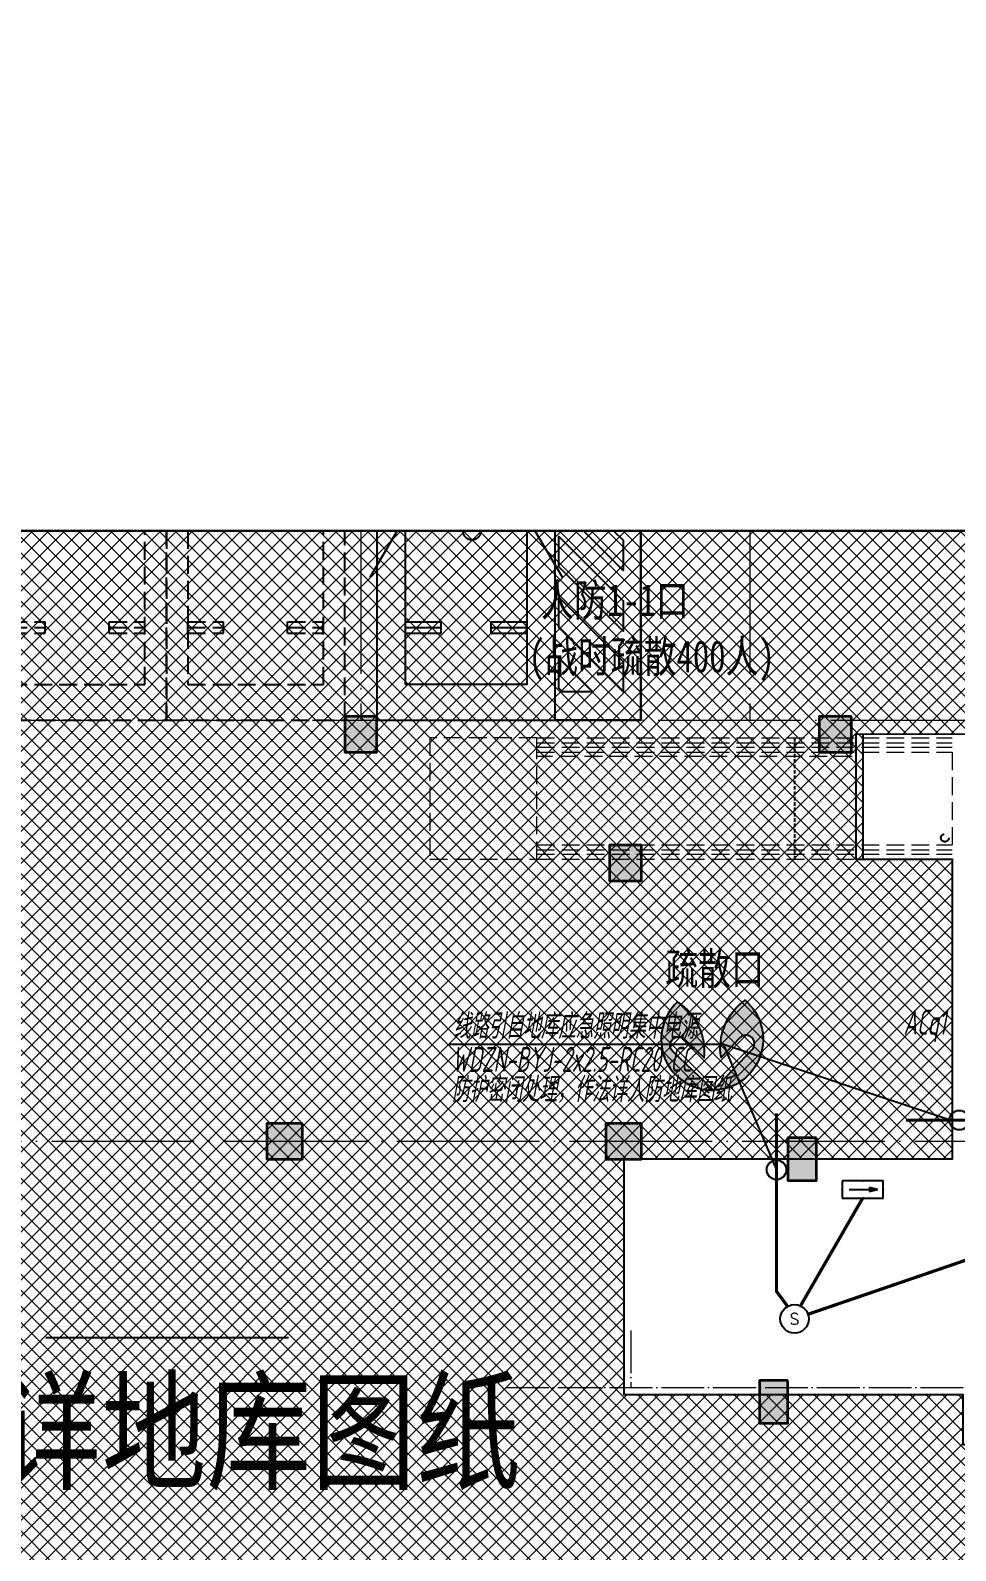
# Model space of a CAD drawing. Extents: x 3002737 to 4077523, y -995787 to -7267.
# Drawn here: x 3454738 to 3467704, y -735006 to -713711 of the extents above; entities that cross this region are included whole.
import ezdxf
from ezdxf.enums import TextEntityAlignment as Align
from ezdxf.xclip import XClip

# ---------------------------------------------------------------- set-up
doc = ezdxf.new("R2010")
doc.units = 0
doc.header["$LTSCALE"] = 1000
doc.header["$MEASUREMENT"] = 0
doc.header["$XCLIPFRAME"] = 2
for name, pattern in [('#P_--_20B1_001_t3$0$DASH', [0.35, 0.25, -0.1]), ('DASH', [0.35, 0.25, -0.1]), ('DOTE', [2.4200000000000004, 2, -0.2, 0.02, -0.2]), ('HIDDEN', [0.375, 0.25, -0.125])]:
    doc.linetypes.add(name, pattern=pattern)
doc.layers.get('0').update_dxf_attribs({"linetype": 'CONTINUOUS'})
for name, color, linetype in [('!!电气', 1, 'CONTINUOUS'), ('0-R-口部编号', 211, 'CONTINUOUS'), ('0-R疏散口', 20, 'CONTINUOUS'), ('DIM-照明', 7, 'CONTINUOUS'), ('EQUIP-照明', 3, 'CONTINUOUS'), ('HS-A-停车位（标准）', 9, 'CONTINUOUS'), ('HS-A-停车场-无障碍', 85, 'CONTINUOUS'), ('text', 7, 'CONTINUOUS'), ('VPIPE-雨水', 4, 'DASH'), ('WIRE-应急', 1, 'DASH'), ('审核', 1, 'CONTINUOUS'), ('疏散口', 20, 'CONTINUOUS')]:
    doc.layers.add(name, color=color, linetype=linetype)
for name, color, linetype, lineweight in [('DOTE', 19, 'DOTE', 9), ('STAIR', 252, 'CONTINUOUS', 20), ('填充', 251, 'CONTINUOUS', 5), ('砼柱', 2, 'CONTINUOUS', 35)]:
    doc.layers.add(name, color=color, linetype=linetype, lineweight=lineweight)
doc.styles.add('-宋体', font='', dxfattribs={"width": 0.8})
doc.styles.add('_TEL_DIM', font='SIMPLEX', dxfattribs={"width": 0.8, "height": 3.5, "bigfont": 'HZTXT'})
doc.styles.add('HZTXT', font='gbeitc.shx', dxfattribs={"width": 0.8, "height": 400, "bigfont": 'hztxt.shx'})
doc.styles.add('黑体', font='simhei.ttf')
doc.styles.get('-宋体').set_extended_font_data('SimSun')

# ---------------------------------------------------------------- blocks, each defined once
blk = doc.blocks.new('$equip$00002540')
blk.add_hatch(color=256).paths.add_polyline_path([(0.2400000000016007, 0.3720000000030268), (0.2400000000016007, 0.2280000000064319), (0.5280000000020664, 0.3000000000029104)])
for p, q in [((-0.7199999999975262, 0.6000000000058208), (-0.7199999999975262, 0)), ((0.7199999999975262, 0.6000000000058208), (-0.7199999999975262, 0.6000000000058208)), ((0.7199999999975262, 0), (0.7199999999975262, 0.6000000000058208)), ((-0.7199999999975262, 0), (0.7199999999975262, 0)), ((0.2400000000016007, 0.3720000000030268), (0.2400000000016007, 0.2280000000064319)), ((0.5280000000020664, 0.3000000000029104), (0.2400000000016007, 0.3720000000030268)), ((0.2400000000016007, 0.2280000000064319), (0.5280000000020664, 0.3000000000029104))]:
    blk.add_line(p, q)
at = {"color": 7}
blk.add_line((-0.4800000000032014, 0.3000000000029104), (0.4800000000032014, 0.3000000000029104), dxfattribs=at)
at = {"const_width": 0.04}
blk.add_lwpolyline([(-0.7199999999975262, 0.6000000000058208), (-0.7199999999975262, 0), (0.7199999999975262, 0), (0.7199999999975262, 0.6000000000058208), (-0.7199999999975262, 0.6000000000058208), (-0.7199999999975262, 0)], dxfattribs=at)
for p in [(0, 0.6000000000058208), (-0.7199999999975262, 0.3000000000029104), (0, 0), (0.7199999999975262, 0.3000000000029104)]:
    blk.add_point(p)
at = {"color": 7, "style": '_TEL_DIM', "flags": 1}
blk.add_attdef('A', text='', height=2e-05, dxfattribs=at).set_placement((0, 0), align=Align.MIDDLE_CENTER)
blk = doc.blocks.new('$equip$00001838')
blk.add_circle((0, 0), 0.5)
at = {"style": '_TEL_DIM'}
blk.add_attdef('$TEXT$', text='', height=0.4, dxfattribs=at).set_placement((0, 0), align=Align.MIDDLE_CENTER)
at = {"style": '_TEL_DIM', "flags": 1}
blk.add_attdef('A', text='', height=2e-05, dxfattribs=at).set_placement((0, 0), align=Align.MIDDLE_CENTER)
blk = doc.blocks.new('A$C1DD019F9')
at = {"layer": '疏散口'}
h = blk.add_hatch(color=256, dxfattribs=at)
edge = h.paths.add_edge_path()
edge.add_line((1657.837590239942, 3315.723901660649), (367.3306208625436, 2025.216944172512))
edge.add_arc((562.7390984487897, 1829.808464785995), 276.3493204781321, 134.999999736071, 315.0000450135555)
edge.add_line((758.1477304548025, 1634.400139819365), (1381.488251060247, 2257.740654682275))
edge.add_arc((-487.2515846193137, 1989.868379143272), 1887.841129295078, -24.12321173134552, 8.157426411511608, ccw=False)
edge.add_arc((-487.2518275084583, 1989.868449001487), 1887.841379523462, 303.5961554791981, 335.8767893464231, ccw=False)
edge.add_arc((1657.83757689014, 1657.627985069564), 1658.095916591085, 89.99999953869542, 228.4172749558772, ccw=False)
h = blk.add_hatch(color=256, dxfattribs=at)
edge = h.paths.add_edge_path()
edge.add_line((1657.837590239942, 3315.723901660649), (2948.344559617341, 2025.216944172512))
edge.add_arc((2752.936082031095, 1829.808464785995), 276.3493204781321, -135.00004501355562, 45.000000263928996, ccw=False)
edge.add_line((2557.527450025082, 1634.400139819365), (1934.186929419636, 2257.740654682275))
edge.add_arc((3802.926765099197, 1989.868379143272), 1887.841129295078, 171.8425735884883, 204.1232117313454)
edge.add_arc((3802.927007988342, 1989.868449001489), 1887.841379523464, 204.123210653577, 236.403844520802)
edge.add_arc((1657.837603589745, 1657.627985069564), 1658.095916591085, 311.5827250441228, 450.0000004613047)
for points in [[(1657.837590239942, 3315.723901660649), (367.3306208625437, 2025.216944172512, 1.000000395120669), (758.1477304548025, 1634.400139819365), (1381.488251060247, 2257.740654682275, -0.1417897514410627), (1235.721885070204, 1218.307265423704, -0.141789732410033), (557.3581269979476, 417.3751685111782, -0.6899650482418342), (1657.837590239942, 3315.723901660649)], [(1657.837590239942, 3315.723901660649), (2948.344559617341, 2025.216944172512, -1.000000395120669), (2557.527450025082, 1634.400139819365), (1934.186929419636, 2257.740654682275, 0.1417897514410627), (2079.953295409679, 1218.307265423704, 0.141789732410033), (2758.317053481937, 417.3751685111782, 0.6899650482418342), (1657.837590239942, 3315.723901660649)]]:
    blk.add_lwpolyline(points, format="xyb", close=True, dxfattribs=at)
blk = doc.blocks.new('A$C25A378E3')
at = {"layer": 'HS-A-停车位（标准）', "linetype": 'DASH'}
for p, q in [((299.9288666398497, 4280.200665866025), (299.9276344913524, 4120.200664976728)), ((299.9288666398497, 4280.200665866025), (799.9285807174165, 4280.00894703425)), ((799.9285807174165, 4280.00894703425), (799.9273485837039, 4120.008946264163)), ((1699.929113851395, 4280.193678615266), (1699.927881702897, 4120.19367778569)), ((1699.929113851395, 4280.193678615266), (2199.928827928961, 4280.001959843212)), ((2199.928827928961, 4280.001959843212), (2199.927595795365, 4120.001958953799)), ((299.9276344913524, 4120.200664976728), (799.9273485837039, 4120.008946264163)), ((299.9282505712472, 4200.200665451237), (799.9279646449722, 4200.00894667895)), ((1699.927881702897, 4120.19367778569), (2199.927595795365, 4120.001958953799)), ((1699.928497782676, 4200.193678200361), (2199.928211856517, 4200.001959428308)), ((300.0205537431175, 1700.046125917463), (-199.9740653929766, 2550.049336581258)), ((2200.020893819514, 1700.035927985562), (2700.026429273654, 2550.032717227354))]:
    blk.add_line(p, q, dxfattribs=at)
for points in [[(1.164153218269348e-10, 5499.999999999884), (2499.999999842257, 5499.971898506512), (2499.938176556607, -0.02810114610474557), (-0.06182328553404659, 3.472669050097466e-07)], [(299.9943796824664, 4999.996627852321), (2199.994379562442, 4999.975270717288), (2199.938176575466, -0.02472896687686443), (299.9381766954903, -0.003371831844560802)]]:
    blk.add_lwpolyline(points, close=True, dxfattribs=at)
blk = doc.blocks.new('无障碍车位')
at = {"layer": 'HS-A-停车场-无障碍'}
for p, q in [((-1999.966370833223, 3549.95805993129), (-2499.949424952152, 2699.948046519305)), ((-299.9660310738254, 3549.994108829531), (200.0510692202952, 2700.004122582497)), ((-1999.966370833223, 2549.953937348793), (-2499.949424952152, 1699.943923936924)), ((-299.9660310738254, 2549.989986246917), (200.0510692202952, 1699.999999999884)), ((-1999.921941989567, 1079.803519832552), (-1499.922230551136, 1080.002041477826)), ((-1999.918532912969, 919.8035190157825), (-1999.921941989567, 1079.803519832552)), ((-1499.918821489671, 920.0020406610565), (-1499.922230551136, 1080.002041477826)), ((-799.9216950030532, 1079.82955514791), (-299.9219835650874, 1080.028076793067)), ((-799.9182859263383, 919.8295543311397), (-799.9216950030532, 1079.82955514791)), ((-299.9185745030409, 920.0280759762973), (-299.9219835650874, 1080.028076793067)), ((-1999.920237447601, 999.8035194261465), (-1499.920526024303, 1000.002041067695)), ((-1999.918532912969, 919.8035190157825), (-1499.918821489671, 920.0020406610565)), ((-799.9199904612033, 999.8295547415037), (-299.920279037673, 1000.028076382936)), ((-799.9182859263383, 919.8295543311397), (-299.9185745030409, 920.0280759762973))]:
    blk.add_line(p, q, dxfattribs=at)
for points in [[(1300.000000000582, -299.9998376182048), (1300.000000000582, 5200.000162381679), (-2399.999999939115, 5199.993991851457), (-2399.999999938766, -300.0060081484262)], [(-299.999999939464, 5199.993991850992), (-299.9999999396969, 199.9939918509917), (-1999.99999993958, 199.9939918511081), (-1999.999999939697, 5199.993991850992)], [(100.0000000608852, 5199.999999999069), (1300.000000000233, 5200.000162381679), (1300.000000000349, -299.9998376180883), (100.0000000607688, -300.0000000008149)]]:
    blk.add_lwpolyline(points, close=True, dxfattribs=at)
for points in [[(150.0000000002328, 4394.112549694837), (150.0000000002328, 4799.999999999534), (168.3766184075503, 4799.999999999534), (1050.000000000233, 3918.376618406968), (1050.000000000233, 3494.112549694953), (150.0000000002328, 4394.112549694837)], [(592.640687119565, 4799.999999999534), (1016.90475583158, 4799.999999999418), (1050.000000000466, 4766.904755830765), (1050.000000000233, 4342.640687118634), (592.640687119565, 4799.999999999534)], [(150.0000000001164, 3545.584412270924), (150.0000000002328, 3969.848480983172), (1050.000000000233, 3069.848480982939), (1050.000000000233, 2645.584412271157), (150.0000000001164, 3545.584412270924)], [(150.0000000004657, 2697.05627484736), (150.0000000003492, 3121.320343559142), (1050.000000000466, 2221.320343559142), (1050.000000000233, 1797.056274847244), (150.0000000004657, 2697.05627484736)], [(150.0000000001164, 1848.528137423331), (150.0000000002328, 2272.792206135578), (1050.000000000233, 1372.792206135346), (1050.000000000233, 948.5281374235637), (150.0000000001164, 1848.528137423331)], [(150.0000000004657, 999.9999999997672), (150.0000000002328, 1424.264068711549), (1050.000000000466, 524.2640687114326), (1050.000000000233, 99.99999999965075), (150.0000000004657, 999.9999999997672)], [(150.0000000003492, 151.4718625757378), (150.0000000002328, 575.7359312875196), (625.7359312883345, 99.99999999953434), (201.4718625766691, 99.99999999953434), (150.0000000003492, 151.4718625757378)]]:
    blk.add_lwpolyline(points, dxfattribs=at)
for points in [[(-1645.914368988131, 3073.279146465939, 0.3176989922475349), (-1551.65021979122, 3006.659832141828), (-1207.498265077826, 3006.659832141828), (-1190.383440391626, 2876.659832141595), (-1412.411826837342, 2876.659832141828, 0.9999999999999999), (-1412.411826837226, 2746.659832141944), (-1173.268615705194, 2746.659832141828), (-1154.208266746136, 2601.882108147489, 0.9999999999999997), (-896.4326027601492, 2635.818917904515), (-959.0851750035072, 3111.712451194646, 0.3763733494003915), (-1058.229661162943, 3198.659832141828), (-1524.821601287345, 3198.659832141828), (-1657.687476292718, 3573.861488626804, 1), (-1804.739548971644, 3521.787618779112), (-1645.91436890047, 3073.27914621844)], [(-874.3033266931307, 2774.182281254092, 1.763575196078509), (-1516.949411830516, 3238.659832141944), (-1416.467538945493, 3238.659832141828, -1.66239982742272), (-888.017833360238, 2878.354301649495), (-874.3033266961575, 2774.182281252695)]]:
    blk.add_lwpolyline(points, format="xyb", dxfattribs=at)
blk.add_circle((-1067.861835873104, 2349.211395052844), 123, dxfattribs=at)
blk = doc.blocks.new('A$C24B36177')
for points in [[(-6850, -16747.00424090121), (-7300, -16747.00424090121), (-7300, -17247.00424090121), (-6850, -17247.00424090121)], [(-200, -16747.00424090121), (-650, -16747.00424090121), (-650, -17247.00424090121), (-200, -17247.00424090121)], [(-3139.619505702285, -18547.00410837913), (-3589.619505702285, -18547.00410837913), (-3589.619505702285, -19047.00410837913), (-3139.619505702285, -19047.00410837913)], [(-7889.619507431285, -22447.00424090121), (-8389.619507431285, -22447.00424090121), (-8389.619507431285, -22947.00424090121), (-7889.619507431285, -22947.00424090121)], [(-3139.619507431285, -22447.00424090121), (-3639.619507431285, -22447.00424090121), (-3639.619507431285, -22947.00424090121), (-3139.619507431285, -22947.00424090121)], [(-689.6195074312855, -22647.00424090121), (-1089.619507431285, -22647.00424090121), (-1089.619507431285, -23247.00424090121), (-689.6195074312855, -23247.00424090121)], [(-1089.619507431285, -26047.00424090144), (-1489.619507431285, -26047.00424090144), (-1489.619507431285, -26647.00424090144), (-1089.619507431285, -26647.00424090144)]]:
    blk.add_hatch(color=252).paths.add_polyline_path(points)
at = {"layer": '砼柱', "color": 252, "lineweight": 35}
for points in [[(-6850, -16747.00424090121), (-7300, -16747.00424090121), (-7300, -17247.00424090121), (-6850, -17247.00424090121)], [(-200, -16747.00424090121), (-650, -16747.00424090121), (-650, -17247.00424090121), (-200, -17247.00424090121)], [(-3139.619505702285, -18547.00410837913), (-3589.619505702285, -18547.00410837913), (-3589.619505702285, -19047.00410837913), (-3139.619505702285, -19047.00410837913)], [(-7889.619507431285, -22447.00424090121), (-8389.619507431285, -22447.00424090121), (-8389.619507431285, -22947.00424090121), (-7889.619507431285, -22947.00424090121)], [(-3139.619507431285, -22447.00424090121), (-3639.619507431285, -22447.00424090121), (-3639.619507431285, -22947.00424090121), (-3139.619507431285, -22947.00424090121)], [(-689.6195074312855, -22647.00424090121), (-1089.619507431285, -22647.00424090121), (-1089.619507431285, -23247.00424090121), (-689.6195074312855, -23247.00424090121)], [(-1089.619507431285, -26047.00424090144), (-1489.619507431285, -26047.00424090144), (-1489.619507431285, -26647.00424090144), (-1089.619507431285, -26647.00424090144)]]:
    blk.add_lwpolyline(points, close=True, dxfattribs=at)
blk = doc.blocks.new('DFBFBFBGF')
at = {"layer": 'STAIR', "color": 252, "linetype": '#P_--_20B1_001_t3$0$DASH'}
for p, q in [((293136.325158803, 754230.1456084143), (287316.5787030022, 754230.1456084143)), ((293136.3251588031, 754160.1456084616), (287316.5787030022, 754160.1456084708)), ((293136.3251588029, 754100.1456084616), (287316.5787030022, 754100.1456084704)), ((293136.3251588018, 754030.1456084143), (293136.325158803, 754230.1456084143)), ((293136.3251588018, 754030.1456084143), (287316.5787030022, 754030.1456084145)), ((288716.325158803, 753970.1456084145), (293136.3251588018, 753970.1456083918)), ((293136.325158803, 752730.1456083826), (287316.5787030022, 752730.1456085002)), ((293136.3251588031, 752660.1456084299), (287316.5787030022, 752660.1456085349)), ((293136.3251588029, 752600.1456084299), (287316.5787030022, 752600.1456085352)), ((293136.3251588018, 752530.1456083826), (293136.325158803, 752730.1456083826)), ((293136.3251588018, 752530.1456083826), (287316.5787030022, 752530.1456085071))]:
    blk.add_line(p, q, dxfattribs=at)
blk.add_lwpolyline([(293136.325158803, 754230.1456084143), (294636.325158803, 754230.1456084143), (294636.325158803, 752530.1456083859), (293136.325158803, 752530.1456083859)], close=True, dxfattribs=at)
at = {"layer": '审核', "color": 252, "linetype": 'HIDDEN', "ltscale": 0.2}
blk.add_line((289519.4158324369, 752530.1456084601), (289519.4158324566, 754230.1456084143), dxfattribs=at)
blk = doc.blocks.new('A$C74D73064')
at = {"layer": '填充'}
h = blk.add_hatch(dxfattribs=at)
h.set_pattern_fill('ANSI37', color=252, scale=100, style=0)
h.set_pattern_definition([(45, (953418.0689988486, -464688.2486653434), (-112.2532015133644, 112.2532015133644), []), (135, (953418.0689988486, -464688.2486653434), (-112.2532015133644, -112.2532015133644), [])])
h.paths.add_polyline_path([(80665.17603729793, 65672.48837316764), (80665.16878460255, 67372.48837309965), (76315.42314581037, 67372.47708918905), (76315.44338913274, 65922.31491932465), (73815.27929861541, 65922.28001865727), (73815.70259129931, 63022.07399217045), (71715.61954953347, 63022.08716774738), (71715.61954846862, 58172.5228937529), (76465.42569751665, 58172.52289491647), (76465.42609427881, 57472.26040542801), (81365.36210999638, 57472.33170786221), (81365.36439925246, 59522.3452284364), (81765.31847971585, 59522.16067246662), (81765.31619054475, 61372.41094876366), (79315.429809239, 61372.5030432209), (79315.43675540725, 65672.48837319232)], flags=16)
h.paths.add_polyline_path([(63315.42631966039, 70272.25150029903), (117315.4131872017, 70272.25150029903), (117315.4131872017, 50772.25150147581), (63315.42631966039, 50772.25150147581)])
h.paths.add_polyline_path([(104915.180315074, 66522.63348268607), (104915.1792557474, 67421.37189632078), (100065.8814758989, 67423.14449472242), (100065.8795978959, 65672.65199905197), (101315.6179143763, 65672.65199907875), (101315.4711288554, 61472.5150287117), (96715.47766501806, 61472.51356931013), (96715.47981255513, 58172.52251458913), (101465.471897395, 58172.52251474874), (101465.4718925492, 57472.25621834851), (104165.4718936066, 57472.25621835887), (104165.471893603, 59522.25982905645), (107365.4438624624, 59522.24441909161), (107365.4570225275, 63822.26013017801), (106865.505859774, 63822.24568696046), (106865.4991138611, 66522.58811312291)], flags=16)
at = {"color": 252}
blk.add_line((88615.41599455068, 58972.25466617639), (92015.48253114801, 58972.25465997029), dxfattribs=at)
for points in [[(63315.42631966039, 70272.25150029897), (117315.4131872017, 70272.25150029897), (117315.4131872017, 50772.25150147581), (63315.42631966039, 50772.25150147581)], [(104915.180315074, 66522.63348268601), (104915.1792557474, 67421.37189632084), (100065.8814758989, 67423.14449472248), (100065.8795978959, 65672.65199905203), (101315.6179143763, 65672.65199907881), (101315.4711288554, 61472.51502871164), (96715.47766501806, 61472.51356931019), (96715.47981255513, 58172.52251458913), (101465.471897395, 58172.52251474874), (101465.4718925492, 57472.25621834851), (104165.4718936066, 57472.25621835887), (104165.471893603, 59522.25982905645), (107365.4438624624, 59522.24441909161), (107365.4570225275, 63822.26013017795), (106865.505859774, 63822.24568696052), (106865.4991138611, 66522.58811312297)], [(104915.180315073, 66522.63430908613), (104915.1792557463, 67421.37272272096), (99965.88147280458, 67423.14449468546), (99965.87959480158, 65672.65199901501), (101315.617911282, 65672.65199904179), (101315.471125761, 61472.51502867462), (96715.47766192374, 61472.51356927317), (96715.47980946081, 58172.52251455211), (101465.4718943007, 58172.52251471172), (101465.4718894549, 57472.25621831149), (104165.4718905123, 57472.25621832185), (104165.4718905087, 59522.25982901943), (107365.4438593681, 59522.24441905459), (107365.4570194331, 63822.26013014093), (106865.5058566796, 63822.2456869235), (106865.4991107668, 66522.58811308595)]]:
    blk.add_lwpolyline(points, close=True, dxfattribs=at)
at = {"layer": 'DOTE', "color": 252}
for p, q in [((93030.03510113049, 93136.92275867704), (93030.03510113049, 67619.25646164955)), ((98480.03510113049, 93136.92275867704), (98480.03510113049, 67619.25646164955)), ((-86385.24772744626, 67619.25646164955), (196116.0437006025, 67619.25646164955)), ((196116.0437006019, 61719.25646164967), (-86385.24772744626, 61719.25646164967))]:
    blk.add_line(p, q, dxfattribs=at)
at = {"layer": 'DOTE', "color": 252, "linetype": 'DOTE', "ltscale": 0.3}
for p, q in [((96815.59882192384, 59072.25552451785), (96815.59882425587, 58272.25559970527)), ((95065.54056033085, 58272.25559900573), (101565.4045729003, 58272.25561355136))]:
    blk.add_line(p, q, dxfattribs=at)
at = {"layer": 'STAIR', "color": 252, "linetype": '#P_--_20B1_001_t3$0$DASH'}
blk.add_line((101315.3948905312, 67172.26147094509), (101315.3948905589, 65872.6520981763), dxfattribs=at)
at = {"layer": '填充', "color": 252}
for p, q in [((99965.88147280458, 67423.1444946854), (99965.87959480158, 65672.65199901495)), ((104915.1792557463, 67421.37272272102), (99965.88147280458, 67423.1444946854)), ((99965.87959480158, 65672.65199901495), (101315.617911282, 65672.65199904173)), ((101315.617911282, 65672.65199904173), (101315.471125761, 61472.51502867468)), ((101315.471125761, 61472.51502867468), (96715.47766192374, 61472.51356927311)), ((96715.47766192374, 61472.51356927311), (96715.47980946081, 58172.52251455211)), ((96715.47980946081, 58172.52251455211), (101465.4718943007, 58172.52251471172))]:
    blk.add_line(p, q, dxfattribs=at)
for points in [[(63315.42631966039, 70272.25150029903), (117315.4131872017, 70272.25150029903), (117315.4131872017, 50772.25150147581), (63315.42631966039, 50772.25150147581)], [(104915.180315074, 66522.63348268607), (104915.1792557474, 67421.37189632078), (100065.8814758989, 67423.14449472242), (100065.8795978959, 65672.65199905197), (101315.6179143763, 65672.65199907875), (101315.4711288554, 61472.5150287117), (96715.47766501806, 61472.51356931013), (96715.47981255513, 58172.52251458913), (101465.471897395, 58172.52251474874), (101465.4718925492, 57472.25621834851), (104165.4718936066, 57472.25621835887), (104165.471893603, 59522.25982905645), (107365.4438624624, 59522.24441909161), (107365.4570225275, 63822.26013017801), (106865.505859774, 63822.24568696046), (106865.4991138611, 66522.58811312291)]]:
    blk.add_lwpolyline(points, close=True, dxfattribs=at)
at = {"color": 252}
blk.add_blockref('A$C24B36177', (100104.7992927883, 84419.25646130543), dxfattribs=at)
at = {"color": 252, "xscale": -1}
blk.add_blockref('DFBFBFBGF', (388632.1966173786, -686857.4936094282), dxfattribs=at)
at = {"layer": '0-R疏散口', "color": 252, "xscale": -0.4305656706515025, "yscale": 0.4305656706515025, "zscale": 0.4305656706515025, "rotation": 181.4259203059818}
blk.add_blockref('A$C1DD019F9', (97222.48837971478, 63847.84384644567), dxfattribs=at)
at = {"layer": 'HS-A-停车位（标准）', "color": 252, "linetype": 'DASH', "xscale": -1, "rotation": 179.9993559612105}
for p in [(87805.09692437423, 73119.25646130368), (90305.03510108881, 73119.25646095606)]:
    blk.add_blockref('A$C25A378E3', p, dxfattribs=at)
at = {"layer": 'HS-A-停车场-无障碍', "color": 252}
blk.add_blockref('无障碍车位', (95655.03510102804, 67919.26328795124), dxfattribs=at)
at = {"layer": '0-R-口部编号', "color": 252, "style": '-宋体', "width": 0.75}
for s, p in [('人防1-1口', (95555.40989902045, 69078.49881233042)), ('(战时疏散400人)', (95382.64926364447, 68289.6063276655))]:
    blk.add_text(s, height=450, dxfattribs=at).set_placement(p)
at = {"layer": '0-R疏散口', "color": 252, "style": '-宋体', "width": 0.75}
blk.add_text('疏散口', height=450, dxfattribs=at).set_placement((97298.5707015536, 63916.71382124932))

msp = doc.modelspace()

# ---------------------------------------------------------------- linework, layer by layer
at = {"layer": '!!电气', "color": 1}
msp.add_line((3460602.575937087, -727913.4959972642), (3464450.385587888, -727913.4959972642), dxfattribs=at)
at = {"layer": '!!电气'}
for p, q in [((3464450.385587888, -727913.4959972642), (3467654.321394528, -728979.9990219281)), ((3465194.37461627, -729661.0457688163), (3464450.385587888, -727913.4959972642))]:
    msp.add_line(p, q, dxfattribs=at)
for centre in [(3467755.378455362, -728976.9633127549), (3465194.37461627, -729671.7623352387)]:
    msp.add_circle(centre, 136.9949120040983, dxfattribs=at)
at = {"layer": 'VPIPE-雨水'}
msp.add_circle((3467554.463122135, -725021.1482275315), 55, dxfattribs=at)
at = {"layer": 'WIRE-应急', "const_width": 45}
for points in [[(3465349.552893643, -731585.6171847365), (3465194.37461627, -731373.9064426653), (3465194.37461627, -728883.1290473088)], [(3469636.509322824, -728976.9633127549), (3467009.744851141, -728976.9633127549)], [(3465530.242837402, -731578.6978620226), (3466402.657693658, -730068.154059621)], [(3465635.927322621, -731695.5999442916), (3469013.257809283, -730538.4565470677)]]:
    msp.add_lwpolyline(points, dxfattribs=at)

# ---------------------------------------------------------------- block references
at = {"color": 252}
ref = msp.add_blockref('A$C74D73064', (3366338.831332827, -790994.260588821), dxfattribs=at)
XClip(ref).set_block_clipping_path([(63315.42633097709, 50772.252909203875), (117315.41319851839, 70272.25290802709)])
at = {"layer": 'EQUIP-照明', "color": 1, "xscale": 399.9999999999999, "yscale": 399.9999999999999, "zscale": 399.9999999999999, "rotation": 359.9999550778749}
msp.add_blockref('$equip$00002540', (3466402.657693658, -730068.154059621), dxfattribs=at)
at = {"layer": 'EQUIP-照明', "color": 6}
ref = msp.add_blockref('$equip$00001838', (3465446.724414123, -731760.4247807029), dxfattribs=dict(at, xscale=400, yscale=400, zscale=400))
ref.add_attrib('$TEXT$', 'S', dxfattribs={"layer": '0', "color": 7, "height": 160, "style": '_TEL_DIM'}).set_placement((3465446.724414123, -731760.4247807029), align=Align.MIDDLE_CENTER)

# ---------------------------------------------------------------- texts
at = {"layer": 'DIM-照明', "color": 7, "style": 'HZTXT', "width": 0.7}
for s, p in [('线路引自地库应急照明集中电源', (3460662.601217896, -727836.3485554397)), ('ACq1', (3466974.429318199, -727778.8112350209)), ('WDZN-BYJ-2x2.5-RC20 CC', (3460649.490332528, -728299.7473609847)), ('防护密闭处理，作法详人防地库图纸', (3460644.182928719, -728724.9858230358))]:
    msp.add_text(s, height=350, dxfattribs=at).set_placement(p)
at = {"layer": 'text', "color": 8, "style": '黑体', "width": 0.8}
msp.add_text('阴影部分详地库图纸', height=1345.89029535865, dxfattribs=at).set_placement((3448393.600470544, -734011.3298532523))

doc.saveas('drawing.dxf')
